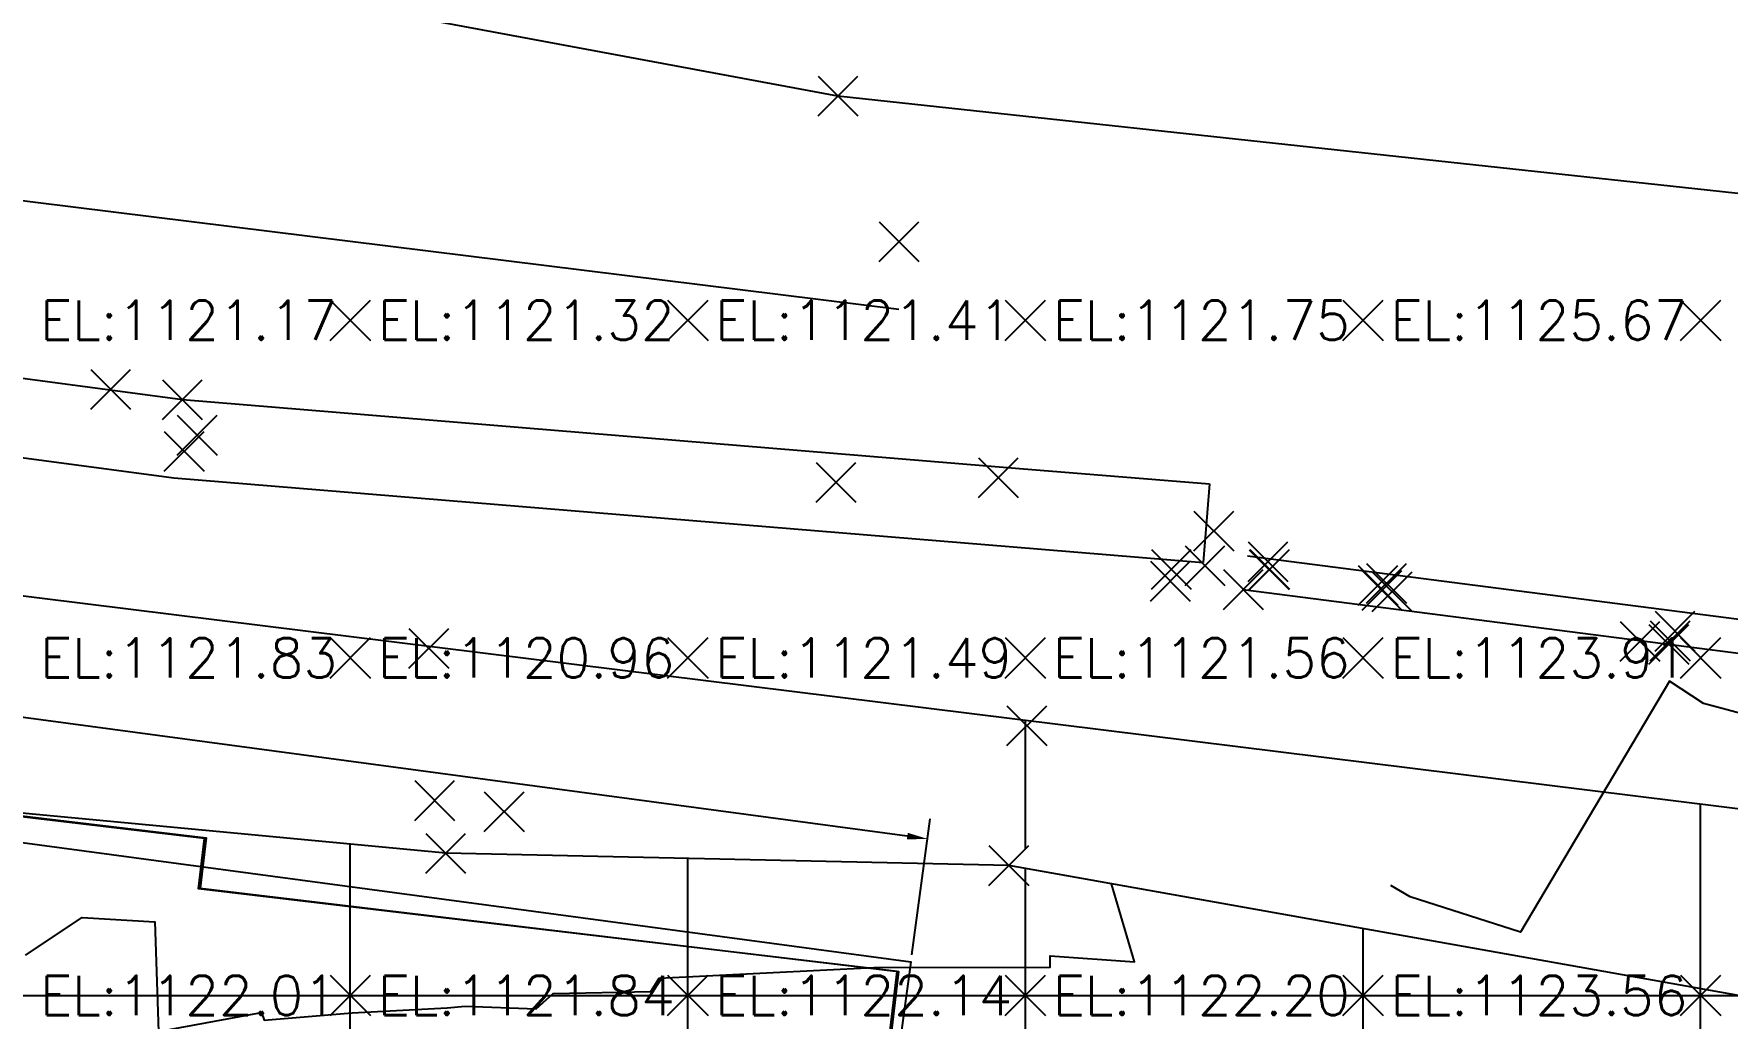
# Model space of a CAD drawing. Header units: metres. Extents: x -212 to 353974, y -37 to 356021.
# Drawn here: x 353791.35 to 353806.4, y 355978.85 to 355987.59 of the extents above; entities that cross this region are included whole.
import ezdxf

# ---------------------------------------------------------------- set-up
doc = ezdxf.new("R2010")
doc.units = ezdxf.units.M
for name, color, linetype in [('C-TOPO-MINR', 8, 'Continuous'), ('C-TOPO-TEXT', 7, 'Continuous'), ('Survey.td2', 7, 'Continuous'), ('V-NODE', 1, 'Continuous')]:
    doc.layers.add(name, color=color, linetype=linetype)
doc.styles.get("Standard").update_dxf_attribs({"font": 'simplex.shx'})
doc.dimstyles.get("Standard").update_dxf_attribs({"dimtxt": 0.18, "dimasz": 0.18, "dimexe": 0.18, "dimexo": 0.0625, "dimgap": 0.09, "dimtad": 0, "dimtih": 1, "dimtoh": 1, "dimdec": 4, "dimzin": 0, "dimdsep": 46, "dimtxsty": 'Standard', "dimcen": 0.09, "dimadec": 0, "dimazin": 0, "dimtfac": 1, "dimtdec": 4, "dimtofl": 0, "dimtmove": 0, "dimatfit": 3, "dimfxl": 1, "dimtolj": 1, "dimtzin": 0, "dimarcsym": 0})

# ---------------------------------------------------------------- blocks, each defined once
blk = doc.blocks.new('*U1')
at = {"color": 0, "linetype": 'ByBlock', "lineweight": -2, "transparency": 16777216}
for p, q in [((-0.707, -0.707), (0.707, 0.707)), ((-0.707, 0.707), (0.707, -0.707))]:
    blk.add_line(p, q, dxfattribs=at)
blk = doc.blocks.new('*U180', base_point=(353799.0416, 355985.7479, 1120.1594))
at = {"layer": 'V-NODE', "lineweight": -2, "xscale": 0.25, "yscale": 0.25, "zscale": 0.25}
blk.add_blockref('*U1', (353799.0416, 355985.7479, 1120.1594), dxfattribs=at)
blk = doc.blocks.new('*U181', base_point=(353798.4997, 355987.0422, 1120.0807))
at = {"layer": 'V-NODE', "lineweight": -2, "xscale": 0.25, "yscale": 0.25, "zscale": 0.25}
blk.add_blockref('*U1', (353798.4997, 355987.0422, 1120.0807), dxfattribs=at)
blk = doc.blocks.new('*U479', base_point=(353792.0373, 355984.4351, 1121.7869))
at = {"layer": 'V-NODE', "lineweight": -2, "xscale": 0.25, "yscale": 0.25, "zscale": 0.25}
blk.add_blockref('*U1', (353792.0373, 355984.4351, 1121.7869), dxfattribs=at)
blk = doc.blocks.new('*U480', base_point=(353792.6736, 355984.3439, 1121.7564))
at = {"layer": 'V-NODE', "lineweight": -2, "xscale": 0.25, "yscale": 0.25, "zscale": 0.25}
blk.add_blockref('*U1', (353792.6736, 355984.3439, 1121.7564), dxfattribs=at)
blk = doc.blocks.new('*U481', base_point=(353792.6892, 355983.8838, 1121.7773))
at = {"layer": 'V-NODE', "lineweight": -2, "xscale": 0.25, "yscale": 0.25, "zscale": 0.25}
blk.add_blockref('*U1', (353792.6892, 355983.8838, 1121.7773), dxfattribs=at)
blk = doc.blocks.new('*U482', base_point=(353792.8051, 355984.0279, 1122.0441))
at = {"layer": 'V-NODE', "lineweight": -2, "xscale": 0.25, "yscale": 0.25, "zscale": 0.25}
blk.add_blockref('*U1', (353792.8051, 355984.0279, 1122.0441), dxfattribs=at)
blk = doc.blocks.new('*U483', base_point=(353798.4817, 355983.6088, 1122.4006))
at = {"layer": 'V-NODE', "lineweight": -2, "xscale": 0.25, "yscale": 0.25, "zscale": 0.25}
blk.add_blockref('*U1', (353798.4817, 355983.6088, 1122.4006), dxfattribs=at)
blk = doc.blocks.new('*U484', base_point=(353799.9242, 355983.6498, 1122.4451))
at = {"layer": 'V-NODE', "lineweight": -2, "xscale": 0.25, "yscale": 0.25, "zscale": 0.25}
blk.add_blockref('*U1', (353799.9242, 355983.6498, 1122.4451), dxfattribs=at)
blk = doc.blocks.new('*U485', base_point=(353801.4527, 355982.7304, 1122.5438))
at = {"layer": 'V-NODE', "lineweight": -2, "xscale": 0.25, "yscale": 0.25, "zscale": 0.25}
blk.add_blockref('*U1', (353801.4527, 355982.7304, 1122.5438), dxfattribs=at)
blk = doc.blocks.new('*U486', base_point=(353801.4616, 355982.8357, 1122.5151))
at = {"layer": 'V-NODE', "lineweight": -2, "xscale": 0.25, "yscale": 0.25, "zscale": 0.25}
blk.add_blockref('*U1', (353801.4616, 355982.8357, 1122.5151), dxfattribs=at)
blk = doc.blocks.new('*U487', base_point=(353801.7604, 355982.8686, 1123.5965))
at = {"layer": 'V-NODE', "lineweight": -2, "xscale": 0.25, "yscale": 0.25, "zscale": 0.25}
blk.add_blockref('*U1', (353801.7604, 355982.8686, 1123.5965), dxfattribs=at)
blk = doc.blocks.new('*U488', base_point=(353801.8398, 355983.1775, 1123.5952))
at = {"layer": 'V-NODE', "lineweight": -2, "xscale": 0.25, "yscale": 0.25, "zscale": 0.25}
blk.add_blockref('*U1', (353801.8398, 355983.1775, 1123.5952), dxfattribs=at)
blk = doc.blocks.new('*U489', base_point=(353802.1016, 355982.6571, 1123.6375))
at = {"layer": 'V-NODE', "lineweight": -2, "xscale": 0.25, "yscale": 0.25, "zscale": 0.25}
blk.add_blockref('*U1', (353802.1016, 355982.6571, 1123.6375), dxfattribs=at)
blk = doc.blocks.new('*U490', base_point=(353802.3367, 355982.8357, 1123.6744))
at = {"layer": 'V-NODE', "lineweight": -2, "xscale": 0.25, "yscale": 0.25, "zscale": 0.25}
blk.add_blockref('*U1', (353802.3367, 355982.8357, 1123.6744), dxfattribs=at)
blk = doc.blocks.new('*U491', base_point=(353802.3213, 355982.9041, 1123.7007))
at = {"layer": 'V-NODE', "lineweight": -2, "xscale": 0.25, "yscale": 0.25, "zscale": 0.25}
blk.add_blockref('*U1', (353802.3213, 355982.9041, 1123.7007), dxfattribs=at)
blk = doc.blocks.new('*U492', base_point=(353802.332, 355982.8324, 1123.9858))
at = {"layer": 'V-NODE', "lineweight": -2, "xscale": 0.25, "yscale": 0.25, "zscale": 0.25}
blk.add_blockref('*U1', (353802.332, 355982.8324, 1123.9858), dxfattribs=at)
blk = doc.blocks.new('*U493', base_point=(353803.3348, 355982.6492, 1124.0334))
at = {"layer": 'V-NODE', "lineweight": -2, "xscale": 0.25, "yscale": 0.25, "zscale": 0.25}
blk.add_blockref('*U1', (353803.3348, 355982.6492, 1124.0334), dxfattribs=at)
blk = doc.blocks.new('*U494', base_point=(353803.2988, 355982.6933, 1124.042))
at = {"layer": 'V-NODE', "lineweight": -2, "xscale": 0.25, "yscale": 0.25, "zscale": 0.25}
blk.add_blockref('*U1', (353803.2988, 355982.6933, 1124.042), dxfattribs=at)
blk = doc.blocks.new('*U495', base_point=(353803.3747, 355982.7123, 1124.4887))
at = {"layer": 'V-NODE', "lineweight": -2, "xscale": 0.25, "yscale": 0.25, "zscale": 0.25}
blk.add_blockref('*U1', (353803.3747, 355982.7123, 1124.4887), dxfattribs=at)
blk = doc.blocks.new('*U496', base_point=(353803.4251, 355982.6381, 1124.5738))
at = {"layer": 'V-NODE', "lineweight": -2, "xscale": 0.25, "yscale": 0.25, "zscale": 0.25}
blk.add_blockref('*U1', (353803.4251, 355982.6381, 1124.5738), dxfattribs=at)
blk = doc.blocks.new('*U497', base_point=(353805.6267, 355982.1965, 1124.6314))
at = {"layer": 'V-NODE', "lineweight": -2, "xscale": 0.25, "yscale": 0.25, "zscale": 0.25}
blk.add_blockref('*U1', (353805.6267, 355982.1965, 1124.6314), dxfattribs=at)
blk = doc.blocks.new('*U498', base_point=(353805.8955, 355982.2003, 1124.6763))
at = {"layer": 'V-NODE', "lineweight": -2, "xscale": 0.25, "yscale": 0.25, "zscale": 0.25}
blk.add_blockref('*U1', (353805.8955, 355982.2003, 1124.6763), dxfattribs=at)
blk = doc.blocks.new('*U499', base_point=(353805.883, 355982.1685, 1125.1278))
at = {"layer": 'V-NODE', "lineweight": -2, "xscale": 0.25, "yscale": 0.25, "zscale": 0.25}
blk.add_blockref('*U1', (353805.883, 355982.1685, 1125.1278), dxfattribs=at)
blk = doc.blocks.new('*U500', base_point=(353805.9391, 355982.2861, 1125.1192))
at = {"layer": 'V-NODE', "lineweight": -2, "xscale": 0.25, "yscale": 0.25, "zscale": 0.25}
blk.add_blockref('*U1', (353805.9391, 355982.2861, 1125.1192), dxfattribs=at)
blk = doc.blocks.new('*U513', base_point=(353794.9151, 355980.7816, 1120.5644))
at = {"layer": 'V-NODE', "lineweight": -2, "xscale": 0.25, "yscale": 0.25, "zscale": 0.25}
blk.add_blockref('*U1', (353794.9151, 355980.7816, 1120.5644), dxfattribs=at)
blk = doc.blocks.new('*U514', base_point=(353794.8642, 355982.133, 1120.5365))
at = {"layer": 'V-NODE', "lineweight": -2, "xscale": 0.25, "yscale": 0.25, "zscale": 0.25}
blk.add_blockref('*U1', (353794.8642, 355982.133, 1120.5365), dxfattribs=at)
blk = doc.blocks.new('*U537', base_point=(353795.0139, 355980.3125, 1120.6077))
at = {"layer": 'V-NODE', "lineweight": -2, "xscale": 0.25, "yscale": 0.25, "zscale": 0.25}
blk.add_blockref('*U1', (353795.0139, 355980.3125, 1120.6077), dxfattribs=at)
blk = doc.blocks.new('*U538', base_point=(353795.5335, 355980.6823, 1120.6772))
at = {"layer": 'V-NODE', "lineweight": -2, "xscale": 0.25, "yscale": 0.25, "zscale": 0.25}
blk.add_blockref('*U1', (353795.5335, 355980.6823, 1120.6772), dxfattribs=at)
blk = doc.blocks.new('*U539', base_point=(353800.1776, 355981.4469, 1121.1976))
at = {"layer": 'V-NODE', "lineweight": -2, "xscale": 0.25, "yscale": 0.25, "zscale": 0.25}
blk.add_blockref('*U1', (353800.1776, 355981.4469, 1121.1976), dxfattribs=at)
blk = doc.blocks.new('*U540', base_point=(353800.018, 355980.2036, 1121.2756))
at = {"layer": 'V-NODE', "lineweight": -2, "xscale": 0.25, "yscale": 0.25, "zscale": 0.25}
blk.add_blockref('*U1', (353800.018, 355980.2036, 1121.2756), dxfattribs=at)
blk = doc.blocks.new('*D1154')
at = {"color": 0, "lineweight": -2, "transparency": 16777216}
for p, q in [((353768.577, 355983.515), (353768.739, 355984.723)), ((353768.894, 355984.521), (353782.915, 355982.639)), ((353799.116, 355980.465), (353785.095, 355982.347)), ((353799.156, 355979.41), (353799.318, 355980.619))]:
    blk.add_line(p, q, dxfattribs=at)
at = {"color": 0, "transparency": 16777216}
for points in [[(353768.898, 355984.551), (353768.89, 355984.491), (353768.715, 355984.545)], [(353799.12, 355980.494), (353799.112, 355980.435), (353799.294, 355980.441)]]:
    blk.add_solid(points, dxfattribs=at)
at = {"color": 0, "transparency": 16777216, "insert": (353784.005, 355982.493), "char_height": 0.5, "attachment_point": 5}
blk.add_mtext('\\A1;30.85', dxfattribs=at)

msp = doc.modelspace()

# ---------------------------------------------------------------- linework, layer by layer
at = {"color": 40, "true_color": 0xf8d731}
msp.add_line((353801.80255, 355983.59477, 1116.5819), (353801.7453, 355982.89712, 1116.5819), dxfattribs=at)
at = {"color": 7, "true_color": 0xffffff}
for p, q in [((353800.16579, 355980.35139, 1121.66402), (353800.16579, 355981.4962, 1121.73541)), ((353806.16579, 355918.50929, 1117.80735), (353806.16579, 355980.7519, 1121.68899)), ((353794.16579, 355916.04908, 1117.65392), (353794.16579, 355980.39264, 1121.66659)), ((353797.16579, 355919.04908, 1117.84101), (353797.16579, 355980.26569, 1121.65867)), ((353800.16579, 355913.73609, 1117.50968), (353800.16579, 355980.17727, 1121.65316)), ((353803.16579, 355916.04908, 1117.65392), (353803.16579, 355979.64213, 1121.61978)), ((353754.46508, 355979.04908, 1112.31784), (353814.51346, 355979.04908, 1130.32772))]:
    msp.add_line(p, q, dxfattribs=at)
at = {"color": 3}
for points, elevation in [([(353802.40892, 355929.66842), (353800.05302, 355923.98442), (353798.95544, 355921.43629), (353798.37169, 355920.08105), (353797.87481, 355917.62718), (353798.72105, 355914.27362), (353799.69808, 355913.33266), (353803.65205, 355916.74323), (353805.93102, 355921.30639), (353808.23619, 355925.688), (353811.57722, 355931.93288), (353811.62164, 355933.21776), (353811.79283, 355938.92371), (353811.31452, 355946.97907), (353811.28212, 355954.63097), (353812.12652, 355976.01194), (353813.14102, 355978.94756), (353812.99855, 355981.85478), (353812.12789, 355983.60794), (353808.90691, 355985.91625), (353798.49971, 355987.04219), (353791.68017, 355988.31221)], 1122.6237), ([(353806.75853, 355980.67837), (353806.63428, 355979.02341), (353800.01805, 355980.20363), (353795.01386, 355980.31251), (353784.87576, 355981.27044), (353774.83613, 355982.5017), (353770.94165, 355983.60497), (353769.06983, 355984.80835), (353772.91826, 355984.87629), (353806.75853, 355980.67837)], 1121.9243)]:
    msp.add_lwpolyline(points, dxfattribs=dict(at, elevation=elevation))
at = {"color": 9, "true_color": 0xc7c8ca, "elevation": 1121.5572}
msp.add_lwpolyline([(353795.84444, 355970.11144), (353792.93814, 355972.36579), (353789.7088, 355969.25654), (353787.8199, 355967.21122), (353786.76171, 355967.0632), (353781.86679, 355970.00857), (353780.40443, 355971.09315), (353777.19864, 355973.26056), (353776.62342, 355975.49604), (353772.70268, 355978.02691), (353768.67199, 355981.12612), (353766.37168, 355982.89484), (353767.31619, 355985.56141), (353767.6776, 355986.1936), (353768.99011, 355986.78679), (353771.88404, 355987.32014), (353784.02809, 355987.0089), (353799.04164, 355985.14793)], dxfattribs=at)
at = {"color": 51, "true_color": 0xf7f281, "elevation": 1116.5819}
for points in [[(353767.63314, 355984.68185), (353767.65745, 355985.31298), (353767.96248, 355985.8181), (353769.19144, 355986.46906), (353772.36862, 355986.48166), (353773.79619, 355986.23532), (353776.50424, 355986.20421), (353780.81169, 355985.92862), (353792.67357, 355984.34389), (353800.1131, 355983.73341), (353801.80255, 355983.59477)], [(353768.33262, 355984.6549), (353768.34998, 355985.10566), (353768.46147, 355985.29027), (353769.36669, 355985.76975), (353772.31005, 355985.78142), (353773.73225, 355985.53601), (353776.47785, 355985.50447), (353780.74291, 355985.23159), (353792.59855, 355983.6477), (353800.05585, 355983.03575), (353801.7453, 355982.89712)]]:
    msp.add_lwpolyline(points, dxfattribs=at)
at = {"color": 55}
msp.add_lwpolyline([(353768.56851, 355983.45266), (353799.14784, 355979.34834), (353798.34313, 355973.45211), (353767.83345, 355977.29633), (353768.56851, 355983.45266)], dxfattribs=at)
at = {"color": 7, "true_color": 0xffffff, "flags": 128}
msp.add_lwpolyline([(353768.65595, 355983.34151), (353774.61368, 355982.63016), (353774.56033, 355982.18333), (353775.75188, 355982.04106), (353775.80523, 355982.48789), (353781.76296, 355981.77655), (353781.70961, 355981.32972), (353786.87298, 355980.71322), (353786.92633, 355981.16005), (353792.88407, 355980.44871), (353792.83072, 355980.00188), (353799.03669, 355979.2609), (353797.71438, 355968.08753), (353798.89432, 355967.94665), (353797.59627, 355957.07501), (353796.40472, 355957.21728), (353796.09282, 355954.48497), (353797.02196, 355954.37376), (353796.31065, 355948.41629), (353795.36734, 355948.52892), (353795.01167, 355945.55005), (353795.97837, 355945.43438), (353795.24364, 355939.47969)], dxfattribs=at)
at = {"color": 6, "elevation": 1123.6375}
for points in [[(353802.1399, 355982.95469), (353813.03684, 355981.55232)], [(353802.10161, 355982.65714), (353812.99855, 355981.25478)]]:
    msp.add_lwpolyline(points, dxfattribs=at)
at = {"color": 2}
msp.add_lwpolyline([(353795.24972, 355939.27729), (353795.97837, 355945.43438), (353795.03495, 355945.54603), (353795.36402, 355948.32665), (353796.30744, 355948.215), (353797.0361, 355954.37209), (353796.09268, 355954.48373), (353796.39245, 355957.01675), (353797.57249, 355956.87586), (353798.88296, 355967.94924), (353797.70277, 355968.08891), (353799.02493, 355979.26104), (353792.81819, 355979.99557), (353792.87108, 355980.44246), (353786.71399, 355981.17111)], dxfattribs=at)
at = {"layer": 'C-TOPO-MINR', "color": 8, "linetype": 'Continuous', "lineweight": -3, "flags": 128}
for points, elevation in [([(353806.82294, 355981.47359), (353806.19122, 355981.64391), (353805.89068, 355981.84242), (353804.56397, 355979.61035), (353803.58397, 355979.92583), (353803.41347, 355980.02675)], 1124), ([(353791.27818, 355979.40648), (353791.78248, 355979.743), (353792.4296, 355979.7017), (353792.46013, 355978.72843), (353793.37599, 355978.89669), (353793.39951, 355978.82994), (353794.18194, 355978.89529), (353795.02561, 355978.93928), (353795.18651, 355978.95247), (353795.81796, 355978.92856), (353795.96853, 355979.06639), (353796.83546, 355979.08321), (353796.91118, 355979.20366), (353798.81794, 355979.29758), (353800.38633, 355979.30083), (353800.38412, 355979.40193), (353801.1361, 355979.34614), (353800.92931, 355980.04107)], 1122)]:
    msp.add_lwpolyline(points, dxfattribs=dict(at, elevation=elevation))
at = {"layer": 'C-TOPO-TEXT', "color": 6, "linetype": 'Continuous', "lineweight": -3}
for p, q in [((353793.98618, 355984.86947, 1121.31642), (353794.34539, 355985.22868, 1121.31642)), ((353793.98618, 355985.22868, 1121.31642), (353794.34539, 355984.86947, 1121.31642)), ((353796.98618, 355984.86947, 1121.41034), (353797.34539, 355985.22868, 1121.41034)), ((353796.98618, 355985.22868, 1121.41034), (353797.34539, 355984.86947, 1121.41034)), ((353799.98618, 355984.86947, 1121.75111), (353800.34539, 355985.22868, 1121.75111)), ((353799.98618, 355985.22868, 1121.75111), (353800.34539, 355984.86947, 1121.75111)), ((353802.98618, 355984.86947, 1125.66919), (353803.34539, 355985.22868, 1125.66919)), ((353802.98618, 355985.22868, 1125.66919), (353803.34539, 355984.86947, 1125.66919)), ((353805.98618, 355984.86947, 1126.25544), (353806.34539, 355985.22868, 1126.25544)), ((353805.98618, 355985.22868, 1126.25544), (353806.34539, 355984.86947, 1126.25544)), ((353793.98618, 355981.86947, 1120.96301), (353794.34539, 355982.22868, 1120.96301)), ((353793.98618, 355982.22868, 1120.96301), (353794.34539, 355981.86947, 1120.96301)), ((353796.98618, 355981.86947, 1121.48671), (353797.34539, 355982.22868, 1121.48671)), ((353796.98618, 355982.22868, 1121.48671), (353797.34539, 355981.86947, 1121.48671)), ((353799.98618, 355981.86947, 1121.56362), (353800.34539, 355982.22868, 1121.56362)), ((353799.98618, 355982.22868, 1121.56362), (353800.34539, 355981.86947, 1121.56362)), ((353802.98618, 355981.86947, 1123.90917), (353803.34539, 355982.22868, 1123.90917)), ((353802.98618, 355982.22868, 1123.90917), (353803.34539, 355981.86947, 1123.90917)), ((353805.98618, 355981.86947, 1125.01749), (353806.34539, 355982.22868, 1125.01749)), ((353805.98618, 355982.22868, 1125.01749), (353806.34539, 355981.86947, 1125.01749)), ((353793.98618, 355978.86947, 1121.83973), (353794.34539, 355979.22868, 1121.83973)), ((353793.98618, 355979.22868, 1121.83973), (353794.34539, 355978.86947, 1121.83973)), ((353796.98618, 355978.86947, 1122.14295), (353797.34539, 355979.22868, 1122.14295)), ((353796.98618, 355979.22868, 1122.14295), (353797.34539, 355978.86947, 1122.14295)), ((353799.98618, 355978.86947, 1122.20147), (353800.34539, 355979.22868, 1122.20147)), ((353799.98618, 355979.22868, 1122.20147), (353800.34539, 355978.86947, 1122.20147)), ((353802.98618, 355978.86947, 1123.56), (353803.34539, 355979.22868, 1123.56)), ((353802.98618, 355979.22868, 1123.56), (353803.34539, 355978.86947, 1123.56)), ((353805.98618, 355978.86947, 1122.1923), (353806.34539, 355979.22868, 1122.1923)), ((353805.98618, 355979.22868, 1122.1923), (353806.34539, 355978.86947, 1122.1923))]:
    msp.add_line(p, q, dxfattribs=at)
at = {"layer": 'Survey.td2'}
for p in [(353798.49971, 355987.04219, 1120.0807), (353799.04164, 355985.74793, 1120.1594), (353792.03725, 355984.43509, 1121.7869), (353792.67357, 355984.34389, 1121.7564), (353792.80506, 355984.02787, 1122.0441), (353792.68915, 355983.88384, 1121.7773), (353799.92422, 355983.64977, 1122.4451), (353798.48173, 355983.60877, 1122.4006), (353801.83976, 355983.1775, 1123.5952), (353801.7604, 355982.86862, 1123.5965), (353802.32134, 355982.90412, 1123.7007), (353801.45271, 355982.73038, 1122.5438), (353801.4616, 355982.83566, 1122.5151), (353802.33197, 355982.83243, 1123.9858), (353802.33667, 355982.8357, 1123.6744), (353803.37473, 355982.71234, 1124.4887), (353802.10161, 355982.65714, 1123.6375), (353803.29877, 355982.69334, 1124.042), (353803.33478, 355982.64924, 1124.0334), (353803.42511, 355982.6381, 1124.5738), (353805.9391, 355982.28609, 1125.1192), (353794.86417, 355982.13295, 1120.5365), (353805.62674, 355982.19655, 1124.6314), (353805.88305, 355982.16847, 1125.1278), (353805.89549, 355982.2003, 1124.6763), (353800.1776, 355981.4469, 1121.1976), (353794.91514, 355980.78158, 1120.5644), (353795.53355, 355980.68229, 1120.6772), (353795.01386, 355980.31251, 1120.6077), (353800.01805, 355980.20363, 1121.2756)]:
    msp.add_point(p, dxfattribs=at)

# ---------------------------------------------------------------- block references
at = {"layer": 'V-NODE'}
for name, p in [('*U181', (353798.4997, 355987.0422, 1120.0807)), ('*U180', (353799.0416, 355985.7479, 1120.1594)), ('*U479', (353792.0373, 355984.4351, 1121.7869)), ('*U480', (353792.6736, 355984.3439, 1121.7564)), ('*U482', (353792.8051, 355984.0279, 1122.0441)), ('*U481', (353792.6892, 355983.8838, 1121.7773)), ('*U483', (353798.4817, 355983.6088, 1122.4006)), ('*U484', (353799.9242, 355983.6498, 1122.4451)), ('*U488', (353801.8398, 355983.1775, 1123.5952)), ('*U486', (353801.4616, 355982.8357, 1122.5151)), ('*U487', (353801.7604, 355982.8686, 1123.5965)), ('*U491', (353802.3213, 355982.9041, 1123.7007)), ('*U492', (353802.332, 355982.8324, 1123.9858)), ('*U490', (353802.3367, 355982.8357, 1123.6744)), ('*U485', (353801.4527, 355982.7304, 1122.5438)), ('*U494', (353803.2988, 355982.6933, 1124.042)), ('*U495', (353803.3747, 355982.7123, 1124.4887)), ('*U489', (353802.1016, 355982.6571, 1123.6375)), ('*U493', (353803.3348, 355982.6492, 1124.0334)), ('*U496', (353803.4251, 355982.6381, 1124.5738)), ('*U500', (353805.9391, 355982.2861, 1125.1192)), ('*U514', (353794.8642, 355982.133, 1120.5365)), ('*U497', (353805.6267, 355982.1965, 1124.6314)), ('*U499', (353805.883, 355982.1685, 1125.1278)), ('*U498', (353805.8955, 355982.2003, 1124.6763)), ('*U539', (353800.1776, 355981.4469, 1121.1976)), ('*U513', (353794.9151, 355980.7816, 1120.5644)), ('*U538', (353795.5335, 355980.6823, 1120.6772)), ('*U537', (353795.0139, 355980.3125, 1120.6077)), ('*U540', (353800.018, 355980.2036, 1121.2756))]:
    msp.add_blockref(name, p, dxfattribs=at)

# ---------------------------------------------------------------- texts
at = {"layer": 'C-TOPO-TEXT', "color": 7, "linetype": 'Continuous', "lineweight": -3, "char_height": 0.35, "attachment_point": 4}
for s, insert in [('EL:1121.17', (353791.40889, 355985.04908, 1121.16574)), ('EL:1121.32', (353794.40889, 355985.04908, 1121.31642)), ('EL:1121.41', (353797.40889, 355985.04908, 1121.41034)), ('EL:1121.75', (353800.40889, 355985.04908, 1121.75111)), ('EL:1125.67', (353803.40889, 355985.04908, 1125.66919)), ('EL:1121.83', (353791.40889, 355982.04908, 1121.82883)), ('EL:1120.96', (353794.40889, 355982.04908, 1120.96301)), ('EL:1121.49', (353797.40889, 355982.04908, 1121.48671)), ('EL:1121.56', (353800.40889, 355982.04908, 1121.56362)), ('EL:1123.91', (353803.40889, 355982.04908, 1123.90917)), ('EL:1122.01', (353791.40889, 355979.04908, 1122.00501)), ('EL:1121.84', (353794.40889, 355979.04908, 1121.83973)), ('EL:1122.14', (353797.40889, 355979.04908, 1122.14295)), ('EL:1122.20', (353800.40889, 355979.04908, 1122.20147)), ('EL:1123.56', (353803.40889, 355979.04908, 1123.56))]:
    msp.add_mtext(s, dxfattribs=dict(at, insert=insert))

# ---------------------------------------------------------------- dimensions: what is measured, and where the dimension line sits
at = {"color": 7}
dim = msp.add_aligned_dim(p1=(353768.56851, 355983.45266), p2=(353799.14784, 355979.34834), distance=1.1022, dimstyle='Standard', override={"dimtxt": 0.5, "dimdec": 2}, dxfattribs=at)
dim.commit()
dim.dimension.update_dxf_attribs({"geometry": '*D1154', "text_midpoint": (353784.00479, 355982.4929, 0.33976)})

doc.saveas('drawing.dxf')
